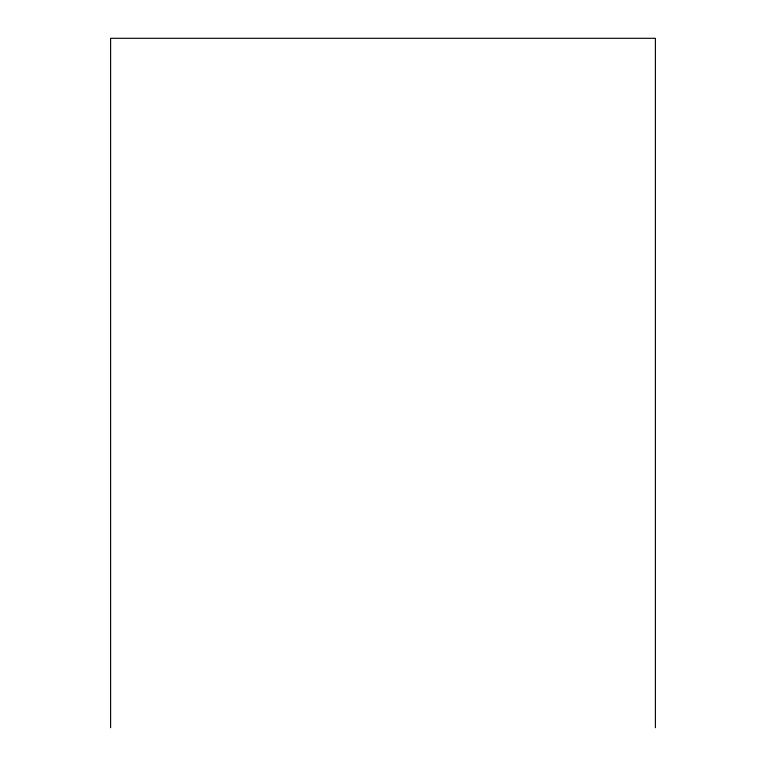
<?xml version="1.0" encoding="UTF-8"?>
<svg xmlns="http://www.w3.org/2000/svg" width="766" height="766" viewBox="0 0 766 766"><rect width="100%" height="100%" fill="white"/><g stroke="black" fill="none" stroke-linecap="round" stroke-linejoin="round"><path stroke-width="1.15" d="M655.399 727.7L655.399 38.3L110.601 38.3L110.601 727.7"/></g></svg>
